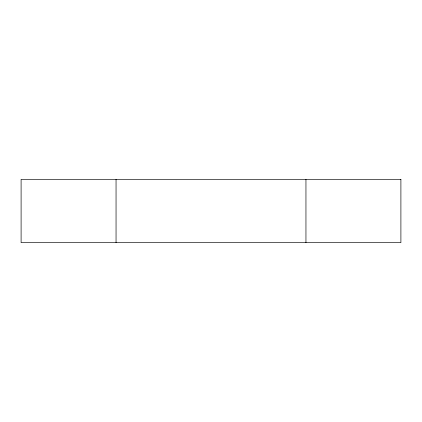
<?xml version="1.0" encoding="UTF-8"?>
<svg xmlns="http://www.w3.org/2000/svg" width="422" height="422" viewBox="0 0 422 422"><rect width="100%" height="100%" fill="white"/><g stroke="black" fill="none" stroke-linecap="round" stroke-linejoin="round"><path stroke-width="0.63" d="M305.95 179.35L305.95 242.65M116.05 179.35L116.05 242.65M400.9 179.35L21.1 179.35L21.1 242.65L400.9 242.65L400.9 179.35"/></g></svg>
